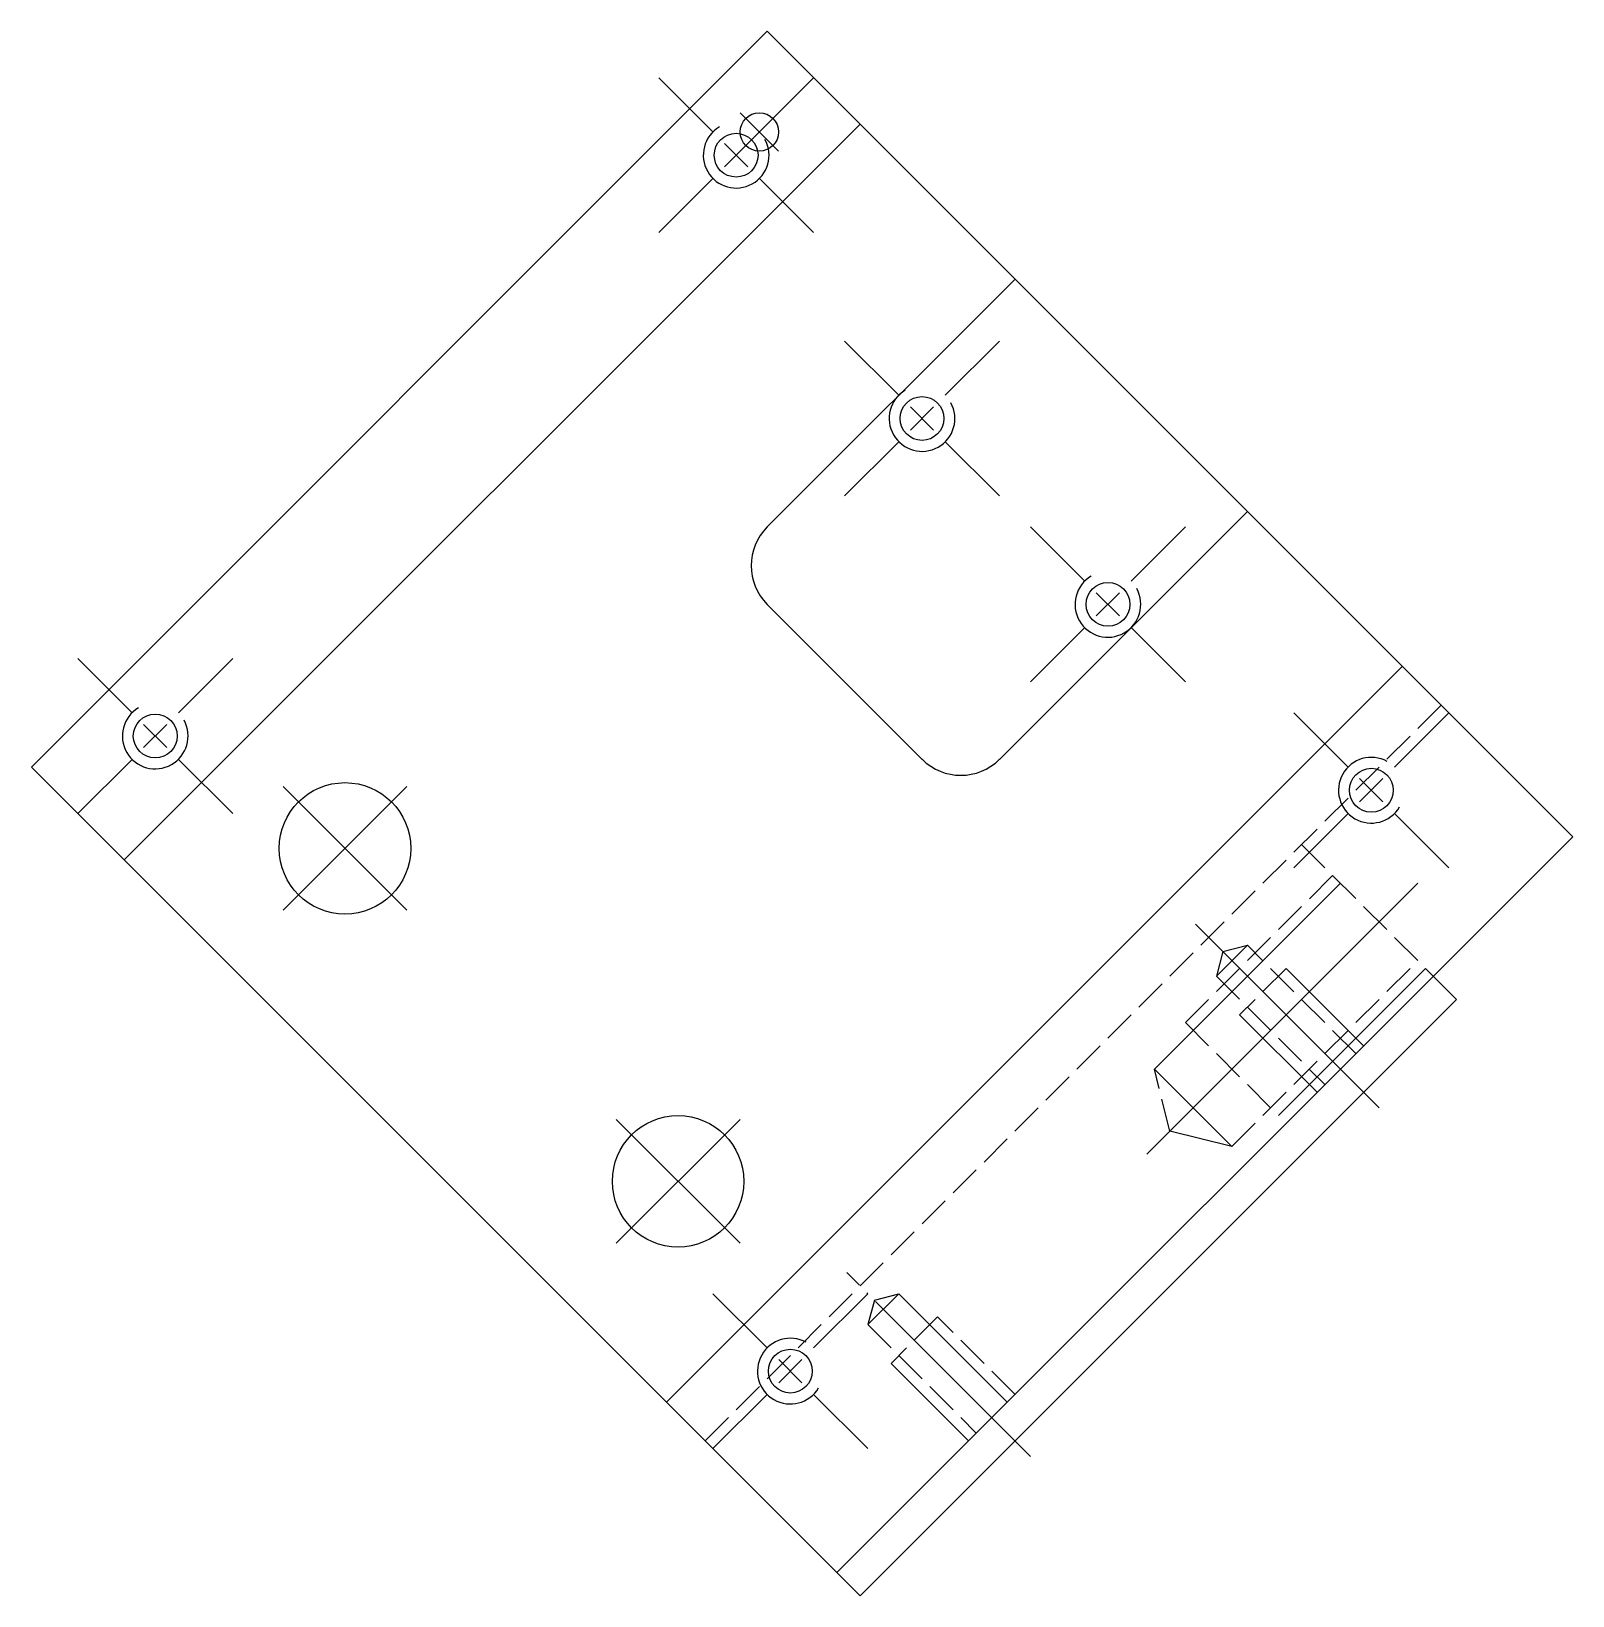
# Model space of a CAD drawing. Extents: x 239 to 379, y 776 to 918.
import ezdxf

# ---------------------------------------------------------------- set-up
doc = ezdxf.new("R2010")
doc.units = 0
doc.header["$MEASUREMENT"] = 0
doc.linetypes.add('CENTER', pattern=[22, 20, -1, 0, -1])
doc.linetypes.add('DASHED', pattern=[4, 3, -1])
doc.layers.get('0').update_dxf_attribs({"linetype": 'CONTINUOUS'})
doc.layers.add('$PARTREF_BOM', color=7, linetype='CONTINUOUS')
doc.styles.get("Standard").update_dxf_attribs({"font": 'txt.shx', "bigfont": 'chineset.shx'})

# ---------------------------------------------------------------- blocks, each defined once
blk = doc.blocks.new('PARTREF')
at = {"layer": '$PARTREF_BOM', "color": 2}
for p, q in [((-1.75, -1.75), (1.75, 1.75)), ((-1.75, 1.75), (1.75, -1.75))]:
    blk.add_line(p, q, dxfattribs=at)
blk.add_circle((0, 0), 1.75, dxfattribs=at)
at = {"layer": '$PARTREF_BOM', "color": 2, "flags": 1}
for tag, p in [('TAG5', (-16.09, -4.95)), ('TAG10', (-5.65, -5)), ('TAG15', (5.59, -4.74)), ('TAG4', (-16.09, -8.95)), ('TAG9', (-5.65, -9)), ('TAG14', (5.59, -8.74)), ('TAG3', (-16.09, -12.95)), ('TAG8', (-5.65, -13)), ('TAG13', (5.59, -12.74)), ('TAG12', (5.59, -16.74)), ('TAG2', (-16.09, -16.95)), ('TAG7', (-5.65, -17)), ('TAG1', (-16.09, -20.95)), ('TAG6', (-5.65, -21)), ('TAG11', (5.59, -20.74))]:
    blk.add_attdef(tag, p, '', height=2.5, dxfattribs=at)

msp = doc.modelspace()

# ---------------------------------------------------------------- linework, layer by layer
at = {"color": 7, "linetype": 'CONTINUOUS'}
for p, q in [((305.94, 918.34), (238.77, 851.17)), ((305.94, 918.34), (379.48, 844.8)), ((300.99, 909.15), (296.04, 914.1)), ((305.23, 909.15), (310.18, 914.1)), ((314.43, 909.86), (247.25, 842.68)), ((304.17, 908.09), (302.05, 905.97)), ((302.05, 908.09), (304.17, 905.97)), ((300.99, 904.91), (296.04, 899.96)), ((305.23, 904.91), (310.18, 899.96)), ((328.57, 895.72), (305.94, 873.09)), ((317.96, 885.11), (313.01, 890.06)), ((322.2, 885.11), (327.15, 890.06)), ((321.14, 884.05), (319.02, 881.93)), ((319.02, 884.05), (321.14, 881.93)), ((317.96, 880.87), (313.01, 875.92)), ((322.2, 880.87), (327.15, 875.92)), ((349.78, 874.5), (327.15, 851.87)), ((334.93, 868.14), (329.98, 873.09)), ((339.17, 868.14), (344.12, 873.09)), ((338.11, 867.08), (335.99, 864.96)), ((335.99, 867.08), (338.11, 864.96)), ((305.94, 866.02), (320.08, 851.87)), ((334.93, 863.9), (329.98, 858.95)), ((339.17, 863.9), (344.12, 858.95)), ((247.96, 856.12), (243.01, 861.07)), ((252.2, 856.12), (257.15, 861.07)), ((363.92, 860.36), (296.75, 793.18)), ((358.97, 851.17), (354.02, 856.12)), ((363.22, 851.17), (368.17, 856.12)), ((251.14, 855.06), (249.02, 852.94)), ((249.02, 855.06), (251.14, 852.94)), ((247.96, 851.87), (243.01, 846.92)), ((252.2, 851.87), (257.15, 846.92)), ((238.77, 851.17), (314.43, 775.51)), ((362.16, 850.11), (360.03, 847.99)), ((362.16, 847.99), (360.03, 850.11)), ((261.75, 849.4), (273.06, 838.09)), ((358.97, 846.92), (354.02, 841.97)), ((363.22, 846.92), (368.17, 841.97)), ((379.48, 844.8), (312.3, 777.63)), ((365.34, 840.56), (340.59, 815.81)), ((358.27, 840.56), (341.3, 823.59)), ((361.8, 820.05), (345.03, 836.83)), ((349.78, 834.9), (346.95, 832.08)), ((347.55, 834.31), (346.95, 832.08)), ((352.61, 819.35), (366.04, 832.78)), ((360.39, 825.71), (353.32, 832.78)), ((366.75, 832.08), (368.87, 829.95)), ((368.87, 829.95), (314.43, 775.51)), ((349.07, 828.54), (356.15, 821.47)), ((341.3, 823.59), (348.37, 816.52)), ((292.15, 818.99), (303.47, 807.68)), ((348.37, 816.52), (342.71, 817.93)), ((305.94, 798.13), (300.99, 803.08)), ((310.18, 798.13), (315.13, 803.08)), ((317.96, 803.08), (315.13, 800.26)), ((327.86, 793.18), (317.96, 803.08)), ((315.73, 802.49), (315.13, 800.26)), ((309.12, 797.07), (307, 794.95)), ((309.12, 794.95), (307, 797.07)), ((317.25, 796.72), (324.33, 789.65)), ((305.94, 793.89), (300.99, 788.94)), ((310.18, 793.89), (315.13, 788.94))]:
    msp.add_line(p, q, dxfattribs=at)
at = {"color": 3, "linetype": 'DASHED'}
for p, q in [((367.46, 856.82), (300.28, 789.65)), ((354.73, 844.1), (366.75, 832.08)), ((357.56, 841.27), (344.12, 827.83)), ((347.55, 834.31), (349.78, 834.9)), ((359.68, 825), (349.78, 834.9)), ((348.37, 816.52), (365.34, 833.49)), ((353.32, 832.78), (349.07, 828.54)), ((346.95, 832.08), (356.85, 822.18)), ((344.12, 827.83), (352.61, 819.35)), ((342.71, 817.93), (341.3, 823.59)), ((315.73, 802.49), (317.96, 803.08)), ((315.13, 800.26), (325.03, 790.36)), ((321.5, 800.96), (317.25, 796.72)), ((328.57, 793.89), (321.5, 800.96))]:
    msp.add_line(p, q, dxfattribs=at)
at = {"color": 1, "linetype": 'CENTER'}
for p, q in [((261.75, 838.09), (273.06, 849.4)), ((292.15, 807.68), (303.47, 818.99)), ((329.98, 788.23), (313.21, 805.01))]:
    msp.add_line(p, q, dxfattribs=at)
at = {"color": 7, "linetype": 'CONTINUOUS'}
for centre, radius in [((303.11, 907.03), 2), ((320.08, 882.99), 2), ((337.05, 866.02), 2), ((250.08, 854), 2), ((361.1, 849.05), 2), ((267.4, 843.74), 6), ((297.81, 813.34), 6), ((308.06, 796.01), 2)]:
    msp.add_circle(centre, radius, dxfattribs=at)
for centre, radius, start, end in [((303.11, 907.03), 3, 120.6912, 28.6916), ((320.08, 882.99), 3, 120.6912, 28.6916), ((309.48, 869.55), 5, 135, 225), ((337.05, 866.02), 3, 120.6912, 28.6916), ((250.08, 854), 3, 120.6912, 28.6916), ((323.62, 855.41), 5, 225, 315), ((361.1, 849.05), 3, 61.3084, 329.3088), ((308.06, 796.01), 3, 61.3084, 329.3088)]:
    msp.add_arc(centre, radius, start, end, dxfattribs=at)

# ---------------------------------------------------------------- block references
at = {"color": 7}
msp.add_blockref('PARTREF', (305.23, 909.15), dxfattribs=at)

doc.saveas('drawing.dxf')
